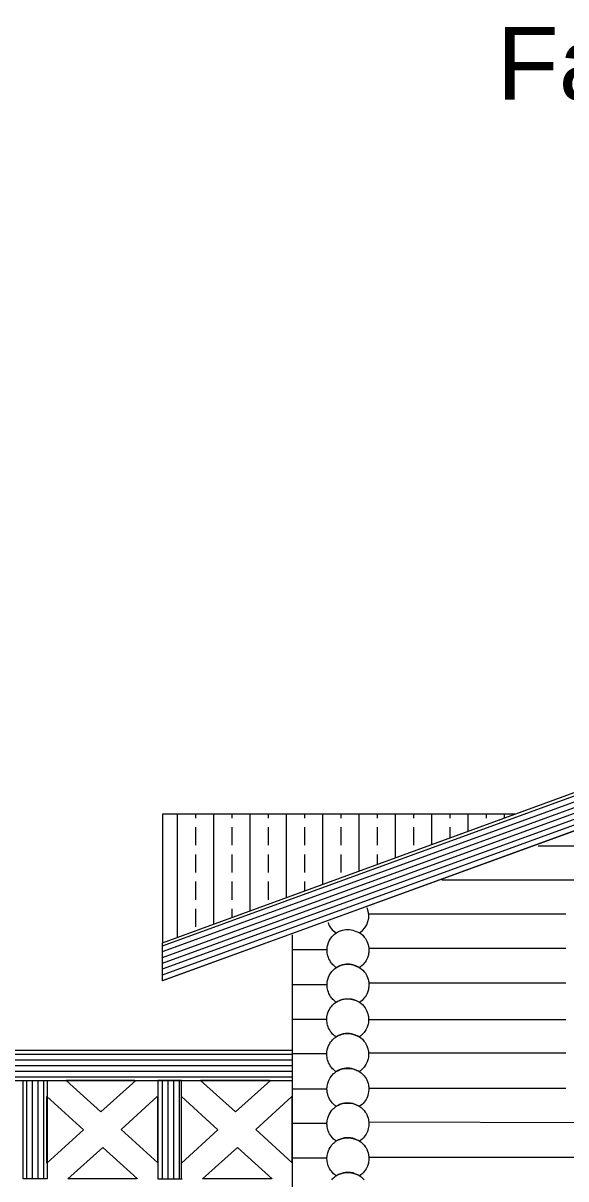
# Model space of a CAD drawing. Header units: millimetres. Extents: x 206455 to 265096, y 21531 to 53708.
# Drawn here: x 210590 to 214325, y 27155 to 35110 of the extents above; entities that cross this region are included whole.
import ezdxf

# ---------------------------------------------------------------- set-up
doc = ezdxf.new("R2010")
doc.units = ezdxf.units.MM
doc.layers.add('txt', color=7, linetype='Continuous', lineweight=13)
doc.layers.add('wall', color=5, linetype='Continuous')
doc.styles.get("Standard").update_dxf_attribs({"font": 'arial.ttf'})
pattern_1 = [(90, (322527.406, -348992.5), (38.89875, 2e-14), [])]

msp = doc.modelspace()

# ---------------------------------------------------------------- hatches: boundary and pattern name
at = {"layer": 'wall', "linetype": 'Continuous', "lineweight": 0, "ltscale": 0.13}
h = msp.add_hatch(dxfattribs=at)
h.set_pattern_fill('ANSI31', color=253, scale=300, angle=115, style=0)
h.set_pattern_definition([(20, (328765.513, -335464.96), (12.8257554, -35.2384733), [])])
edge = h.paths.add_edge_path()
edge.add_line((218427.8, 31283.9), (218425.6, 31024.4))
edge.add_line((218425.6, 31024.4), (211548.5, 28519))
edge.add_line((211548.5, 28519), (211548.5, 28780))
edge.add_line((211548.5, 28780), (218422.2, 31290.6))
h = msp.add_hatch(dxfattribs=at)
h.set_pattern_fill('ANSI33', color=253, scale=1000, angle=45, style=0)
h.set_pattern_definition([(90, (308402.56, -346798.61), (250, 4e-14), []), (90, (308277.56, -346673.61), (250, 4e-14), [125, -62.5])])
edge = h.paths.add_edge_path()
edge.add_line((213974, 29665.8), (211548.7, 29665.8))
edge.add_line((211548.7, 29665.8), (211548.7, 28780.1))
edge.add_line((211548.7, 28780.1), (213973.9, 29665.8))
h = msp.add_hatch(dxfattribs=at)
h.set_pattern_fill('ANSI31', color=255, scale=311.19, angle=135, style=0)
h.set_pattern_definition([(7e-15, (322527.406, -348992.5), (2e-14, -38.89875), [])])
h.paths.add_polyline_path([(207794.6, 27832), (212444.2, 27832), (212443, 28039.2), (207794.2, 28039.2)])
h = msp.add_hatch(dxfattribs=at)
h.set_pattern_fill('ANSI31', color=255, scale=311.19, angle=45, style=0)
h.set_pattern_definition(pattern_1)
h.paths.add_polyline_path([(210754.9, 27155.3), (210590.4, 27155.3), (210590.4, 27831.8), (210754.9, 27831.8)])
h = msp.add_hatch(dxfattribs=at)
h.set_pattern_fill('ANSI31', color=255, scale=311.19, angle=45, style=0)
h.set_pattern_definition(pattern_1)
h.paths.add_polyline_path([(211516.2, 27155.5), (211680.7, 27155.5), (211680.7, 27832), (211516.2, 27832)])

# ---------------------------------------------------------------- linework, layer by layer
at = {"layer": 'wall', "color": 252, "linetype": 'Continuous', "lineweight": 5, "ltscale": 0.13}
for p, q in [((216376.1, 29445.5), (214134.9, 29445.5)), ((216379.3, 29210.7), (213470.6, 29210.7)), ((212968.8, 28980.4), (214323.9, 28980.4)), ((212972.4, 28743), (214323.9, 28743)), ((212971.6, 28505.6), (214323.9, 28505.6)), ((212968.9, 28252.9), (214323.9, 28252.9)), ((212969.2, 28021.9), (214323.9, 28021.9)), ((212970.7, 27780.3), (214323.9, 27780.3)), ((212968.9, 27548.9), (216385.6, 27535)), ((212970.6, 27304.3), (216391.5, 27304.3))]:
    msp.add_line(p, q, dxfattribs=at)
at = {"layer": 'wall', "color": 250, "linetype": 'Continuous', "lineweight": 15}
msp.add_line((212442.8, 26949.1), (212442.8, 28835.5), dxfattribs=at)
at = {"layer": 'wall', "color": 252, "linetype": 'Continuous', "lineweight": 5}
for p, q in [((212680.8, 28731.4), (212444.3, 28731.4)), ((212680.5, 28491.1), (212444, 28491.1)), ((212679.7, 28253.3), (212443.2, 28253.3)), ((212680.2, 28016.8), (212443.7, 28016.8)), ((212680.2, 27772.7), (212443.7, 27772.7)), ((212680.2, 27537.3), (212443.7, 27537.3)), ((212679.9, 27297), (212443.4, 27297))]:
    msp.add_line(p, q, dxfattribs=at)
at = {"layer": 'wall', "color": 250, "linetype": 'Continuous', "lineweight": 15, "ltscale": 0.13}
for points in [[(218427.8, 31283.9), (218425.6, 31024.4), (211548.5, 28519), (211548.5, 28780), (218422.2, 31290.6)], [(211358.1, 27832.2), (210885.4, 27832.2), (211125.3, 27617.1), (211365.1, 27832.2)], [(212284.3, 27832.2), (211811.7, 27832.2), (212051.5, 27617.1), (212291.4, 27832.2)], [(210754.3, 27721.5), (211004.7, 27493.7), (210754.3, 27262.8), (210754.3, 27721.5)], [(211512.6, 27721.5), (211265.8, 27495.8), (211516.2, 27264.9), (211516.2, 27719.7)], [(211680.6, 27721.4), (211931, 27493.7), (211680.6, 27262.8), (211680.6, 27721.4)], [(212438.9, 27721.4), (212192, 27495.8), (212442.4, 27264.9), (212442.4, 27719.7)], [(211370.9, 27155.8), (210898.3, 27155.8), (211138.2, 27370.9), (211378, 27155.8)], [(212297.2, 27155.8), (211824.6, 27155.8), (212064.4, 27370.9), (212304.3, 27155.8)], [(211680.7, 27158.5), (211680.7, 27155.7), (211683.3, 27155.7)]]:
    msp.add_lwpolyline(points, dxfattribs=at)
at = {"layer": 'wall', "color": 250, "linetype": 'Continuous', "lineweight": 0, "ltscale": 0.13}
msp.add_lwpolyline([(213974, 29665.8), (211548.7, 29665.8), (211548.7, 28780.1), (213973.9, 29665.8)], dxfattribs=at)
at = {"layer": 'wall', "color": 250, "linetype": 'Continuous', "lineweight": 15, "ltscale": 0.13}
for points in [[(207794.6, 27832), (212444.2, 27832), (212443, 28039.2), (207794.2, 28039.2)], [(210754.9, 27155.3), (210590.4, 27155.3), (210590.4, 27831.8), (210754.9, 27831.8)], [(211516.2, 27155.5), (211680.7, 27155.5), (211680.7, 27832), (211516.2, 27832)]]:
    msp.add_lwpolyline(points, close=True, dxfattribs=at)
at = {"layer": 'wall', "color": 250, "linetype": 'Continuous', "lineweight": 15, "ltscale": 100}
for points in [[(212745, 28609.6, 0), (212742.8, 28611.1, 0), (212739.6, 28613.4, 0), (212737.3, 28615.2, 0), (212733, 28618.8, 0), (212727.4, 28623.6, 0), (212721.8, 28628.9, 0), (212716.5, 28634.8, 0), (212711.7, 28640.9, 0), (212705.4, 28649.4, 0), (212699.5, 28659.6, 0), (212694.2, 28669.4, 0), (212690.3, 28679.2, 0), (212686.7, 28690.2, 0), (212684.5, 28699, 0), (212683, 28708.5, 0), (212681.8, 28718, 0), (212681.3, 28725.6, 0), (212681.5, 28735.7, 0), (212682.1, 28741.8, 0), (212682.6, 28748.6, 0), (212684.5, 28758.7, 0), (212686.5, 28767.3, 0), (212691.4, 28781.8, 0), (212696.9, 28793.2, 0), (212702.8, 28804.7, 0), (212709.6, 28814.3, 0), (212715.1, 28821.5, 0), (212720.6, 28827.6, 0), (212727.4, 28834.7, 0), (212732.3, 28838.9, 0), (212740.5, 28845.3, 0), (212745.8, 28849.1, 0), (212760.6, 28856.9, 0), (212768, 28860.3, 0), (212787.5, 28867.3, 0), (212811.2, 28871.1, 0), (212835.9, 28871.1, 0), (212859.5, 28867.2, 0), (212882.8, 28858.8, 0), (212902.2, 28850.1, 0), (212916.2, 28841, 0), (212926.5, 28831.7, 0), (212937.4, 28820.1, 0), (212944.9, 28809.4, 0), (212950.3, 28800.9, 0), (212955, 28792, 0), (212960.2, 28779.7, 0), (212964.3, 28767, 0), (212966.7, 28757.2, 0), (212968, 28750.6, 0), (212969.2, 28740, 0), (212969.4, 28732, 0), (212969.5, 28722.6, 0), (212968.4, 28713.7, 0), (212967.5, 28706.3, 0), (212966.1, 28697.2, 0), (212962.1, 28683.1, 0), (212959.3, 28676.2, 0), (212955.1, 28666.7, 0), (212950.7, 28657.6, 0), (212943.7, 28647.2, 0), (212937.7, 28639.3, 0), (212930.4, 28630.2, 0), (212923, 28623, 0), (212912.7, 28614.5, 0), (212906.2, 28609.9, 0), (212905, 28609.5, 0), (212901.9, 28611.5, 0), (212901.9, 28611.5, 0), (212897.6, 28613.5, 0), (212892.7, 28615.6, 0), (212888, 28617.7, 0), (212879.2, 28621.1, 0), (212871.9, 28624, 0), (212858.3, 28629, 0), (212850.7, 28630.3, 0), (212843.1, 28631.2, 0), (212836.8, 28632.1, 0), (212829, 28632.2, 0), (212820.6, 28632.1, 0), (212815.1, 28632.3, 0), (212810.1, 28631.9, 0), (212802, 28630.8, 0), (212794.3, 28629.5, 0), (212787.6, 28628.3, 0), (212780.8, 28625.9, 0), (212774.5, 28623.6, 0), (212767.6, 28621.3, 0), (212761.7, 28618.5, 0), (212753.2, 28614, 0), (212747.9, 28611.3, 0), (212745, 28609.6, 0), (212745, 28609.6, 0)], [(212745, 28370.7, 0), (212742.8, 28372.2, 0), (212739.6, 28374.4, 0), (212737.4, 28376.2, 0), (212733, 28379.9, 0), (212727.4, 28384.6, 0), (212721.8, 28390, 0), (212716.5, 28395.8, 0), (212711.7, 28401.9, 0), (212705.4, 28410.4, 0), (212699.6, 28420.6, 0), (212694.2, 28430.4, 0), (212690.4, 28440.2, 0), (212686.8, 28451.3, 0), (212684.5, 28460, 0), (212683, 28469.6, 0), (212681.8, 28479, 0), (212681.3, 28486.6, 0), (212681.6, 28496.7, 0), (212682.1, 28502.8, 0), (212682.7, 28509.6, 0), (212684.5, 28519.7, 0), (212686.5, 28528.3, 0), (212691.4, 28542.9, 0), (212696.9, 28554.2, 0), (212702.8, 28565.7, 0), (212709.6, 28575.3, 0), (212715.1, 28582.5, 0), (212720.6, 28588.6, 0), (212727.4, 28595.8, 0), (212732.4, 28599.9, 0), (212740.5, 28606.4, 0), (212745.8, 28610.1, 0), (212760.7, 28617.9, 0), (212768, 28621.3, 0), (212787.5, 28628.3, 0), (212811.2, 28632.1, 0), (212835.9, 28632.1, 0), (212859.5, 28628.2, 0), (212882.9, 28619.9, 0), (212902.3, 28611.2, 0), (212916.2, 28602, 0), (212926.5, 28592.7, 0), (212937.5, 28581.1, 0), (212944.9, 28570.5, 0), (212950.4, 28561.9, 0), (212955, 28553, 0), (212960.2, 28540.7, 0), (212964.4, 28528.1, 0), (212966.7, 28518.3, 0), (212968.1, 28511.6, 0), (212969.3, 28501, 0), (212969.4, 28493, 0), (212969.5, 28483.6, 0), (212968.4, 28474.7, 0), (212967.6, 28467.3, 0), (212966.1, 28458.3, 0), (212962.2, 28444.2, 0), (212959.3, 28437.2, 0), (212955.2, 28427.7, 0), (212950.7, 28418.6, 0), (212943.8, 28408.2, 0), (212937.8, 28400.3, 0), (212930.4, 28391.2, 0), (212923, 28384, 0), (212912.8, 28375.5, 0), (212906.3, 28370.9, 0), (212905, 28370.5, 0), (212902, 28372.5, 0), (212902, 28372.5, 0), (212897.7, 28374.5, 0), (212892.7, 28376.6, 0), (212888, 28378.7, 0), (212879.2, 28382.2, 0), (212871.9, 28385, 0), (212858.4, 28390, 0), (212850.7, 28391.3, 0), (212843.2, 28392.2, 0), (212836.9, 28393.1, 0), (212829, 28393.2, 0), (212820.6, 28393.1, 0), (212815.1, 28393.3, 0), (212810.1, 28392.9, 0), (212802.1, 28391.8, 0), (212794.4, 28390.5, 0), (212787.6, 28389.3, 0), (212780.8, 28386.9, 0), (212774.6, 28384.6, 0), (212767.6, 28382.3, 0), (212761.7, 28379.5, 0), (212753.2, 28375.1, 0), (212747.9, 28372.3, 0), (212745, 28370.7, 0), (212745, 28370.7, 0)], [(212743.1, 28132.8, 0), (212740.9, 28134.3, 0), (212737.8, 28136.5, 0), (212735.5, 28138.3, 0), (212731.1, 28142, 0), (212725.5, 28146.8, 0), (212719.9, 28152.1, 0), (212714.6, 28157.9, 0), (212709.8, 28164.1, 0), (212703.5, 28172.5, 0), (212697.7, 28182.7, 0), (212692.4, 28192.6, 0), (212688.5, 28202.4, 0), (212684.9, 28213.4, 0), (212682.6, 28222.2, 0), (212681.2, 28231.7, 0), (212680, 28241.1, 0), (212679.4, 28248.7, 0), (212679.7, 28258.9, 0), (212680.2, 28265, 0), (212680.8, 28271.8, 0), (212682.6, 28281.9, 0), (212684.6, 28290.4, 0), (212689.5, 28305, 0), (212695, 28316.3, 0), (212700.9, 28327.9, 0), (212707.8, 28337.5, 0), (212713.3, 28344.6, 0), (212718.7, 28350.7, 0), (212725.6, 28357.9, 0), (212730.5, 28362.1, 0), (212738.6, 28368.5, 0), (212743.9, 28372.3, 0), (212758.8, 28380, 0), (212766.1, 28383.5, 0), (212785.6, 28390.5, 0), (212809.3, 28394.3, 0), (212834.1, 28394.3, 0), (212857.6, 28390.3, 0), (212881, 28382, 0), (212900.4, 28373.3, 0), (212914.3, 28364.2, 0), (212924.6, 28354.9, 0), (212935.6, 28343.3, 0), (212943.1, 28332.6, 0), (212948.5, 28324.1, 0), (212953.2, 28315.1, 0), (212958.3, 28302.8, 0), (212962.5, 28290.2, 0), (212964.8, 28280.4, 0), (212966.2, 28273.7, 0), (212967.4, 28263.2, 0), (212967.5, 28255.1, 0), (212967.7, 28245.7, 0), (212966.5, 28236.9, 0), (212965.7, 28229.5, 0), (212964.2, 28220.4, 0), (212960.3, 28206.3, 0), (212957.5, 28199.4, 0), (212953.3, 28189.8, 0), (212948.8, 28180.8, 0), (212941.9, 28170.3, 0), (212935.9, 28162.4, 0), (212928.5, 28153.3, 0), (212921.2, 28146.2, 0), (212910.9, 28137.6, 0), (212904.4, 28133, 0), (212903.2, 28132.7, 0), (212900.1, 28134.6, 0), (212900.1, 28134.6, 0), (212895.8, 28136.7, 0), (212890.8, 28138.8, 0), (212886.1, 28140.8, 0), (212877.4, 28144.3, 0), (212870.1, 28147.1, 0), (212856.5, 28152.1, 0), (212848.9, 28153.4, 0), (212841.3, 28154.4, 0), (212835, 28155.2, 0), (212827.2, 28155.4, 0), (212818.7, 28155.2, 0), (212813.2, 28155.4, 0), (212808.2, 28155.1, 0), (212800.2, 28154, 0), (212792.5, 28152.7, 0), (212785.7, 28151.4, 0), (212778.9, 28149, 0), (212772.7, 28146.8, 0), (212765.8, 28144.4, 0), (212759.9, 28141.6, 0), (212751.3, 28137.2, 0), (212746, 28134.4, 0), (212743.1, 28132.8, 0), (212743.1, 28132.8, 0)], [(212743.1, 27893.8, 0), (212741, 27895.3, 0), (212737.8, 27897.6, 0), (212735.5, 27899.3, 0), (212731.1, 27903, 0), (212725.6, 27907.8, 0), (212720, 27913.1, 0), (212714.6, 27919, 0), (212709.9, 27925.1, 0), (212703.6, 27933.5, 0), (212697.7, 27943.8, 0), (212692.4, 27953.6, 0), (212688.5, 27963.4, 0), (212684.9, 27974.4, 0), (212682.7, 27983.2, 0), (212681.2, 27992.7, 0), (212680, 28002.1, 0), (212679.4, 28009.7, 0), (212679.7, 28019.9, 0), (212680.2, 28026, 0), (212680.8, 28032.8, 0), (212682.7, 28042.9, 0), (212684.6, 28051.4, 0), (212689.6, 28066, 0), (212695.1, 28077.4, 0), (212700.9, 28088.9, 0), (212707.8, 28098.5, 0), (212713.3, 28105.7, 0), (212718.8, 28111.7, 0), (212725.6, 28118.9, 0), (212730.5, 28123.1, 0), (212738.7, 28129.5, 0), (212744, 28133.3, 0), (212758.8, 28141.1, 0), (212766.2, 28144.5, 0), (212785.7, 28151.5, 0), (212809.4, 28155.3, 0), (212834.1, 28155.3, 0), (212857.6, 28151.4, 0), (212881, 28143, 0), (212900.4, 28134.3, 0), (212914.3, 28125.2, 0), (212924.6, 28115.9, 0), (212935.6, 28104.3, 0), (212943.1, 28093.6, 0), (212948.5, 28085.1, 0), (212953.2, 28076.2, 0), (212958.3, 28063.8, 0), (212962.5, 28051.2, 0), (212964.8, 28041.4, 0), (212966.2, 28034.7, 0), (212967.4, 28024.2, 0), (212967.6, 28016.2, 0), (212967.7, 28006.7, 0), (212966.6, 27997.9, 0), (212965.7, 27990.5, 0), (212964.2, 27981.4, 0), (212960.3, 27967.3, 0), (212957.5, 27960.4, 0), (212953.3, 27950.8, 0), (212948.9, 27941.8, 0), (212941.9, 27931.4, 0), (212935.9, 27923.4, 0), (212928.5, 27914.3, 0), (212921.2, 27907.2, 0), (212910.9, 27898.7, 0), (212904.4, 27894, 0), (212903.2, 27893.7, 0), (212900.1, 27895.6, 0), (212900.1, 27895.6, 0), (212895.8, 27897.7, 0), (212890.9, 27899.8, 0), (212886.1, 27901.8, 0), (212877.4, 27905.3, 0), (212870.1, 27908.1, 0), (212856.5, 27913.2, 0), (212848.9, 27914.4, 0), (212841.3, 27915.4, 0), (212835, 27916.2, 0), (212827.2, 27916.4, 0), (212818.8, 27916.2, 0), (212813.2, 27916.4, 0), (212808.2, 27916.1, 0), (212800.2, 27915, 0), (212792.5, 27913.7, 0), (212785.7, 27912.4, 0), (212779, 27910.1, 0), (212772.7, 27907.8, 0), (212765.8, 27905.5, 0), (212759.9, 27902.6, 0), (212751.3, 27898.2, 0), (212746.1, 27895.5, 0), (212743.1, 27893.8, 0), (212743.1, 27893.8, 0)], [(212744.3, 27654.6, 0), (212742.1, 27656.1, 0), (212739, 27658.3, 0), (212736.7, 27660.1, 0), (212732.3, 27663.8, 0), (212726.7, 27668.6, 0), (212721.1, 27673.9, 0), (212715.8, 27679.7, 0), (212711, 27685.8, 0), (212704.7, 27694.3, 0), (212698.9, 27704.5, 0), (212693.5, 27714.4, 0), (212689.7, 27724.1, 0), (212686.1, 27735.2, 0), (212683.8, 27743.9, 0), (212682.3, 27753.5, 0), (212681.2, 27762.9, 0), (212680.6, 27770.5, 0), (212680.9, 27780.6, 0), (212681.4, 27786.8, 0), (212682, 27793.6, 0), (212683.8, 27803.7, 0), (212685.8, 27812.2, 0), (212690.7, 27826.8, 0), (212696.2, 27838.1, 0), (212702.1, 27849.7, 0), (212709, 27859.2, 0), (212714.4, 27866.4, 0), (212719.9, 27872.5, 0), (212726.8, 27879.7, 0), (212731.7, 27883.8, 0), (212739.8, 27890.3, 0), (212745.1, 27894.1, 0), (212760, 27901.8, 0), (212767.3, 27905.3, 0), (212786.8, 27912.3, 0), (212810.5, 27916.1, 0), (212835.2, 27916.1, 0), (212858.8, 27912.1, 0), (212882.2, 27903.8, 0), (212901.6, 27895.1, 0), (212915.5, 27886, 0), (212925.8, 27876.6, 0), (212936.8, 27865, 0), (212944.3, 27854.4, 0), (212949.7, 27845.9, 0), (212954.3, 27836.9, 0), (212959.5, 27824.6, 0), (212963.7, 27812, 0), (212966, 27802.2, 0), (212967.4, 27795.5, 0), (212968.6, 27785, 0), (212968.7, 27776.9, 0), (212968.8, 27767.5, 0), (212967.7, 27758.7, 0), (212966.9, 27751.2, 0), (212965.4, 27742.2, 0), (212961.5, 27728.1, 0), (212958.7, 27721.2, 0), (212954.5, 27711.6, 0), (212950, 27702.6, 0), (212943.1, 27692.1, 0), (212937.1, 27684.2, 0), (212929.7, 27675.1, 0), (212922.3, 27667.9, 0), (212912.1, 27659.4, 0), (212905.6, 27654.8, 0), (212904.3, 27654.4, 0), (212901.3, 27656.4, 0), (212901.3, 27656.4, 0), (212897, 27658.4, 0), (212892, 27660.6, 0), (212887.3, 27662.6, 0), (212878.6, 27666.1, 0), (212871.3, 27668.9, 0), (212857.7, 27673.9, 0), (212850, 27675.2, 0), (212842.5, 27676.1, 0), (212836.2, 27677, 0), (212828.4, 27677.2, 0), (212819.9, 27677, 0), (212814.4, 27677.2, 0), (212809.4, 27676.8, 0), (212801.4, 27675.7, 0), (212793.7, 27674.5, 0), (212786.9, 27673.2, 0), (212780.1, 27670.8, 0), (212773.9, 27668.6, 0), (212767, 27666.2, 0), (212761, 27663.4, 0), (212752.5, 27659, 0), (212747.2, 27656.2, 0), (212744.3, 27654.6, 0), (212744.3, 27654.6, 0)], [(212744.3, 27415.6, 0), (212742.2, 27417.1, 0), (212739, 27419.3, 0), (212736.7, 27421.1, 0), (212732.3, 27424.8, 0), (212726.7, 27429.6, 0), (212721.2, 27434.9, 0), (212715.8, 27440.7, 0), (212711, 27446.9, 0), (212704.7, 27455.3, 0), (212698.9, 27465.5, 0), (212693.6, 27475.4, 0), (212689.7, 27485.2, 0), (212686.1, 27496.2, 0), (212683.8, 27505, 0), (212682.4, 27514.5, 0), (212681.2, 27523.9, 0), (212680.6, 27531.5, 0), (212680.9, 27541.7, 0), (212681.4, 27547.8, 0), (212682, 27554.6, 0), (212683.8, 27564.7, 0), (212685.8, 27573.2, 0), (212690.8, 27587.8, 0), (212696.3, 27599.1, 0), (212702.1, 27610.7, 0), (212709, 27620.3, 0), (212714.5, 27627.5, 0), (212720, 27633.5, 0), (212726.8, 27640.7, 0), (212731.7, 27644.9, 0), (212739.8, 27651.3, 0), (212745.2, 27655.1, 0), (212760, 27662.8, 0), (212767.3, 27666.3, 0), (212786.9, 27673.3, 0), (212810.5, 27677.1, 0), (212835.3, 27677.1, 0), (212858.8, 27673.1, 0), (212882.2, 27664.8, 0), (212901.6, 27656.1, 0), (212915.5, 27647, 0), (212925.8, 27637.7, 0), (212936.8, 27626.1, 0), (212944.3, 27615.4, 0), (212949.7, 27606.9, 0), (212954.4, 27597.9, 0), (212959.5, 27585.6, 0), (212963.7, 27573, 0), (212966, 27563.2, 0), (212967.4, 27556.5, 0), (212968.6, 27546, 0), (212968.7, 27537.9, 0), (212968.9, 27528.5, 0), (212967.8, 27519.7, 0), (212966.9, 27512.3, 0), (212965.4, 27503.2, 0), (212961.5, 27489.1, 0), (212958.7, 27482.2, 0), (212954.5, 27472.6, 0), (212950.1, 27463.6, 0), (212943.1, 27453.1, 0), (212937.1, 27445.2, 0), (212929.7, 27436.1, 0), (212922.4, 27429, 0), (212912.1, 27420.5, 0), (212905.6, 27415.8, 0), (212904.4, 27415.5, 0), (212901.3, 27417.4, 0), (212901.3, 27417.4, 0), (212897, 27419.5, 0), (212892, 27421.6, 0), (212887.3, 27423.6, 0), (212878.6, 27427.1, 0), (212871.3, 27429.9, 0), (212857.7, 27435, 0), (212850.1, 27436.2, 0), (212842.5, 27437.2, 0), (212836.2, 27438, 0), (212828.4, 27438.2, 0), (212820, 27438, 0), (212814.4, 27438.2, 0), (212809.4, 27437.9, 0), (212801.4, 27436.8, 0), (212793.7, 27435.5, 0), (212786.9, 27434.2, 0), (212780.2, 27431.8, 0), (212773.9, 27429.6, 0), (212767, 27427.2, 0), (212761.1, 27424.4, 0), (212752.5, 27420, 0), (212747.3, 27417.3, 0), (212744.3, 27415.6, 0), (212744.3, 27415.6, 0)], [(212744.4, 27176.6, 0), (212742.2, 27178.1, 0), (212739, 27180.4, 0), (212736.7, 27182.1, 0), (212732.4, 27185.8, 0), (212726.8, 27190.6, 0), (212721.2, 27195.9, 0), (212715.9, 27201.8, 0), (212711.1, 27207.9, 0), (212704.8, 27216.3, 0), (212698.9, 27226.6, 0), (212693.6, 27236.4, 0), (212689.7, 27246.2, 0), (212686.1, 27257.2, 0), (212683.9, 27266, 0), (212682.4, 27275.5, 0), (212681.2, 27284.9, 0), (212680.7, 27292.5, 0), (212680.9, 27302.7, 0), (212681.5, 27308.8, 0), (212682.1, 27315.6, 0), (212683.9, 27325.7, 0), (212685.9, 27334.2, 0), (212690.8, 27348.8, 0), (212696.3, 27360.2, 0), (212702.2, 27371.7, 0), (212709, 27381.3, 0), (212714.5, 27388.5, 0), (212720, 27394.5, 0), (212726.8, 27401.7, 0), (212731.7, 27405.9, 0), (212739.9, 27412.3, 0), (212745.2, 27416.1, 0), (212760, 27423.9, 0), (212767.4, 27427.3, 0), (212786.9, 27434.3, 0), (212810.6, 27438.1, 0), (212835.3, 27438.1, 0), (212858.9, 27434.2, 0), (212882.3, 27425.8, 0), (212901.7, 27417.1, 0), (212915.6, 27408, 0), (212925.9, 27398.7, 0), (212936.8, 27387.1, 0), (212944.3, 27376.4, 0), (212949.7, 27367.9, 0), (212954.4, 27359, 0), (212959.6, 27346.6, 0), (212963.7, 27334, 0), (212966.1, 27324.2, 0), (212967.4, 27317.5, 0), (212968.7, 27307, 0), (212968.8, 27299, 0), (212968.9, 27289.5, 0), (212967.8, 27280.7, 0), (212966.9, 27273.3, 0), (212965.5, 27264.2, 0), (212961.5, 27250.1, 0), (212958.7, 27243.2, 0), (212954.5, 27233.6, 0), (212950.1, 27224.6, 0), (212943.1, 27214.2, 0), (212937.1, 27206.2, 0), (212929.8, 27197.1, 0), (212922.4, 27190, 0), (212912.1, 27181.5, 0), (212905.6, 27176.8, 0), (212904.4, 27176.5, 0), (212901.3, 27178.4, 0), (212901.3, 27178.4, 0), (212897, 27180.5, 0), (212892.1, 27182.6, 0), (212887.4, 27184.6, 0), (212878.6, 27188.1, 0), (212871.3, 27190.9, 0), (212857.7, 27196, 0), (212850.1, 27197.2, 0), (212842.5, 27198.2, 0), (212836.3, 27199, 0), (212828.4, 27199.2, 0), (212820, 27199, 0), (212814.5, 27199.2, 0), (212809.5, 27198.9, 0), (212801.5, 27197.8, 0), (212793.7, 27196.5, 0), (212787, 27195.2, 0), (212780.2, 27192.9, 0), (212773.9, 27190.6, 0), (212767, 27188.3, 0), (212761.1, 27185.4, 0), (212752.6, 27181, 0), (212747.3, 27178.3, 0), (212744.4, 27176.6, 0), (212744.4, 27176.6, 0)], [(212714.5, 27149.5, 0), (212720, 27155.5, 0), (212726.8, 27162.7, 0), (212731.7, 27166.9, 0), (212739.9, 27173.3, 0), (212745.2, 27177.1, 0), (212760, 27184.9, 0), (212767.4, 27188.3, 0), (212786.9, 27195.3, 0), (212810.6, 27199.1, 0), (212835.3, 27199.1, 0), (212858.9, 27195.2, 0), (212882.2, 27186.8, 0), (212901.6, 27178.1, 0), (212915.6, 27169, 0), (212925.9, 27159.7, 0), (212936.8, 27148.1, 0)]]:
    msp.add_polyline3d(points, dxfattribs=at)
at = {"layer": 'wall', "color": 250, "linetype": 'Continuous', "lineweight": 15, "ltscale": 0.13}
for centre, radius, start, end in [((212827.1, 28966), 141.7, 303.73732, 23.29372), ((212798.7, 28947.8), 113.3, 193.7196, 241.26254)]:
    msp.add_arc(centre, radius, start, end, dxfattribs=at)

# ---------------------------------------------------------------- texts
at = {"layer": 'txt', "color": 250, "linetype": 'Continuous', "lineweight": 15, "ltscale": 0.13}
msp.add_text('Facade D-A', height=500, dxfattribs=at).set_placement((213849.1, 34583.8))

doc.saveas('drawing.dxf')
